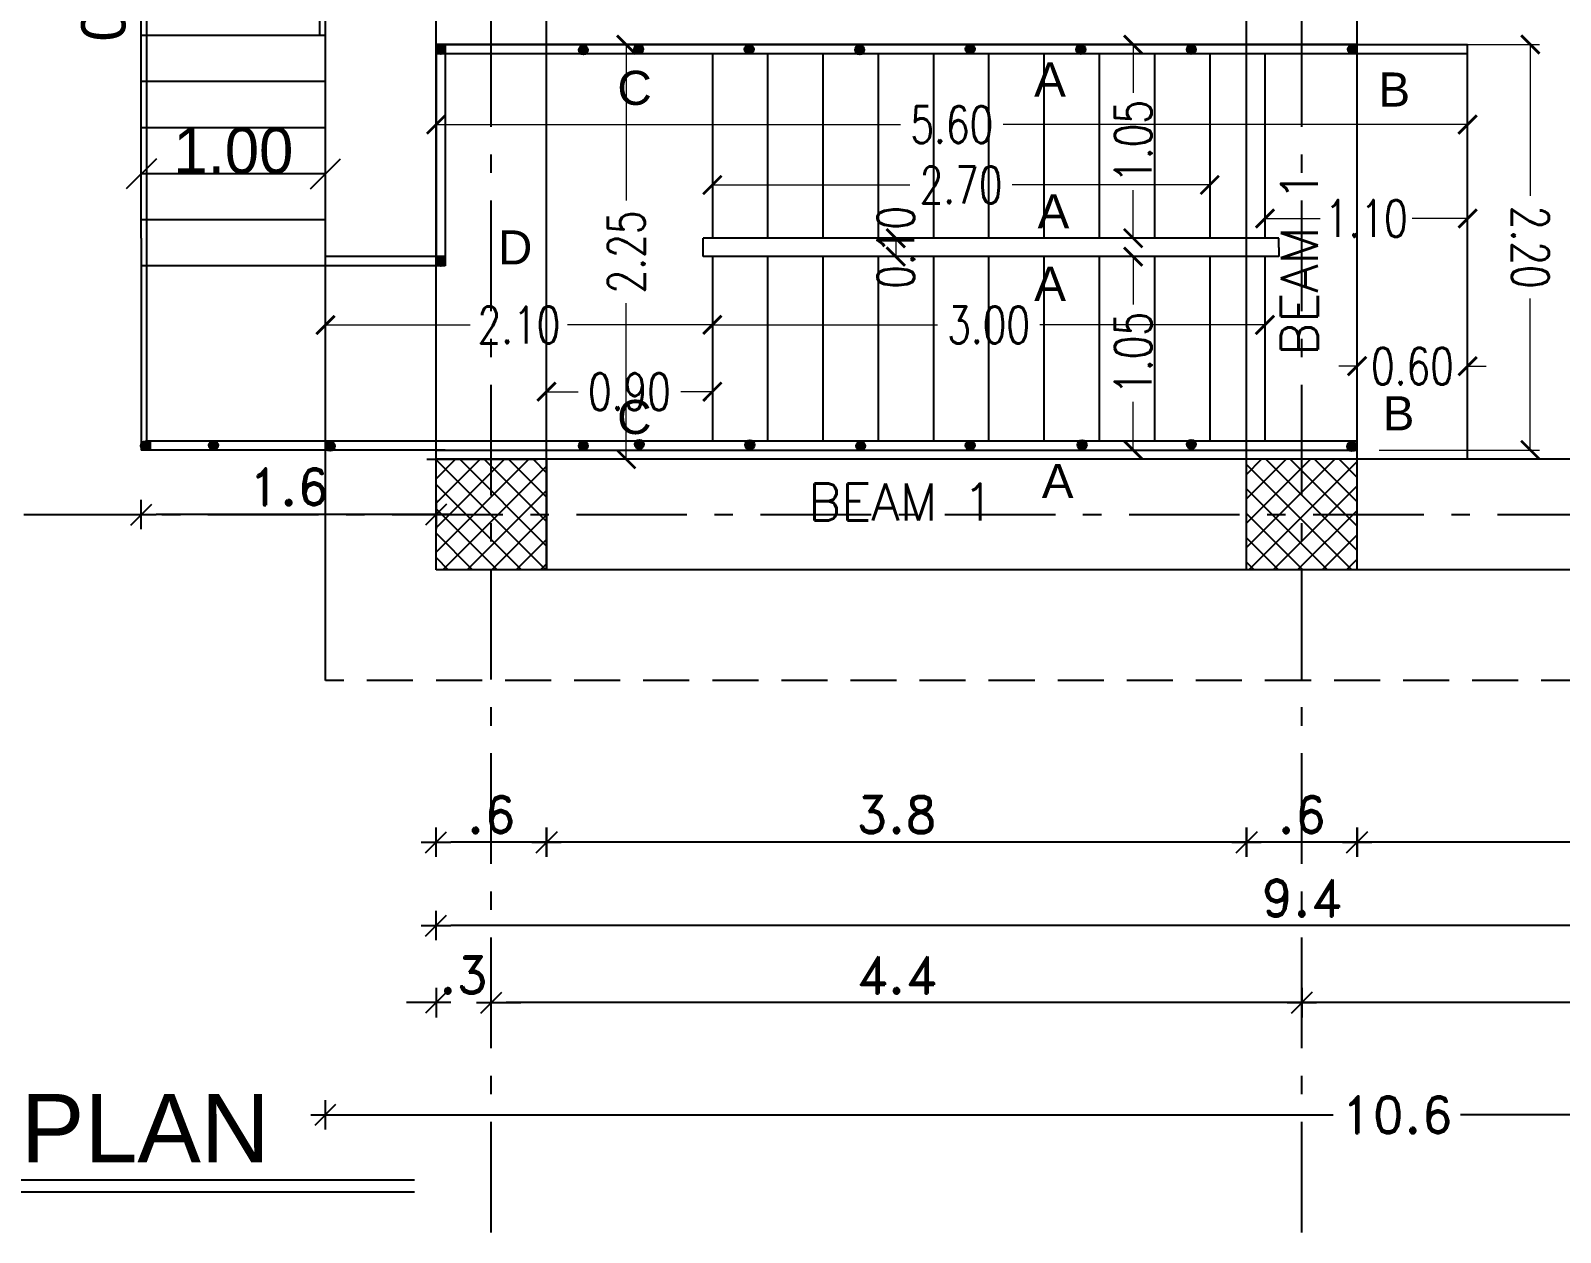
# Model space of a CAD drawing. Extents: x 166525 to 167198, y 178739 to 179747.
# Drawn here: x 166620.85 to 166629.16, y 179362.54 to 179369.06 of the extents above; entities that cross this region are included whole.
import ezdxf
from ezdxf.enums import TextEntityAlignment as Align

# ---------------------------------------------------------------- set-up
doc = ezdxf.new("R2010")
doc.units = 0
doc.header["$MEASUREMENT"] = 0
for name, pattern in [('ACAD_ISO10W100', [18, 12, -3, 0, -3]), ('AUSGEZOGEN', [0]), ('DASHED', [0.75, 0.5, -0.25]), ('VONLAYER', [0])]:
    doc.linetypes.add(name, pattern=pattern)
doc.layers.get('0').update_dxf_attribs({"linetype": 'CONTINUOUS'})
doc.layers.get('DEFPOINTS').update_dxf_attribs({"linetype": 'CONTINUOUS'})
for name, color, linetype in [('05', 1, 'CONTINUOUS'), ('6', 2, 'CONTINUOUS'), ('axis', 8, 'ACAD_ISO10W100'), ('BEAM-DIM', 4, 'CONTINUOUS'), ('EBENE0', 7, 'AUSGEZOGEN'), ('hide', 4, 'DASHED'), ('outdim', 42, 'CONTINUOUS'), ('Stairs', 231, 'CONTINUOUS'), ('TEXTM', 2, 'CONTINUOUS')]:
    doc.layers.add(name, color=color, linetype=linetype)
doc.layers.add('BEAM', color=6, linetype='CONTINUOUS', lineweight=13)
doc.styles.add('DIM', font='simplex.shx', dxfattribs={"width": 0.75})
doc.styles.add('FUTURA', font='SAS_____.PFB')
doc.styles.add('ROMAND10', font='ROMAND.shx', dxfattribs={"height": 0.2})
doc.styles.add('ROMANS', font='romans.shx')
doc.dimstyles.new('1-100-layout', dxfattribs={"dimtxt": 0.2, "dimasz": 0.08, "dimexe": 0.18, "dimexo": 0.0625, "dimgap": 0.05, "dimtad": 1, "dimzin": 12, "dimdsep": 46, "dimtxsty": 'ROMAND10', "dimblk": '2', "dimcen": 0, "dimdle": 0.15, "dimse1": 1, "dimse2": 1, "dimclrd": 256, "dimclre": 9, "dimclrt": 1, "dimazin": 0, "dimtfac": 1, "dimtix": 1, "dimtofl": 0, "dimtmove": 2, "dimatfit": 0, "dimldrblk": '2', "dimfxl": 1, "dimtolj": 1, "dimtzin": 0, "dimlwd": -1, "dimlwe": -1, "dimarcsym": 0})
doc.dimstyles.new('mais 1-100 plan', dxfattribs={"dimtxt": 0.25, "dimasz": 0.1635, "dimexe": 0.18, "dimexo": 0.0625, "dimgap": 0, "dimtad": 1, "dimzin": 0, "dimdsep": 46, "dimtxsty": 'Standard', "dimblk": 'OBLIQUE', "dimcen": 0, "dimse1": 1, "dimse2": 1, "dimclrd": 8, "dimclrt": 4, "dimadec": 0, "dimazin": 0, "dimtfac": 1, "dimtix": 1, "dimtofl": 0, "dimtmove": 0, "dimatfit": 3, "dimldrblk": 'OBLIQUE', "dimfxl": 0.18, "dimtolj": 1, "dimtzin": 0, "dimarcsym": 0})
doc.dimstyles.new('MUTASIM', dxfattribs={"dimscale": 0.9995, "dimtxt": 0.2, "dimasz": 0.1, "dimexe": 0.05, "dimexo": 0.12, "dimgap": 0.05, "dimtad": 0, "dimzin": 0, "dimdsep": 46, "dimtxsty": 'DIM', "dimblk": 'ARCHTICK', "dimcen": 0.09, "dimclrd": 35, "dimclre": 33, "dimclrt": 256, "dimazin": 0, "dimtfac": 1, "dimtofl": 0, "dimtmove": 1, "dimatfit": 3, "dimfxl": 0.18, "dimtolj": 1, "dimtzin": 0, "dimlwd": 13, "dimlwe": 9, "dimarcsym": 0})

# ---------------------------------------------------------------- blocks, each defined once
blk = doc.blocks.new('2')
for p, q in [((1, 0), (-1, 0)), ((0.71, 0.71), (-0.71, -0.71)), ((0, 1), (0, -1))]:
    blk.add_line(p, q)
blk = doc.blocks.new('*D315')
at = {"layer": 'DEFPOINTS', "color": 0, "transparency": 16777216}
for p in [(166628.0524, 179366.9055), (166631.8524, 179366.9055), (166628.0524, 179364.6579)]:
    blk.add_point(p, dxfattribs=at)
at = {"layer": 'outdim', "transparency": 16777216}
blk.add_line((166631.7724, 179364.6579), (166628.1324, 179364.6579), dxfattribs=at)
at = {"layer": 'outdim', "transparency": 16777216, "xscale": 0.08, "yscale": 0.08, "zscale": 0.08, "rotation": 180}
blk.add_blockref('2', (166628.0524, 179364.6579), dxfattribs=at)
at = {"layer": 'outdim', "transparency": 16777216, "xscale": 0.08, "yscale": 0.08, "zscale": 0.08}
blk.add_blockref('2', (166631.8524, 179364.6579), dxfattribs=at)
at = {"layer": 'outdim', "color": 1, "transparency": 16777216, "insert": (166629.9524, 179364.8079), "char_height": 0.2, "attachment_point": 5, "style": 'ROMAND10'}
blk.add_mtext('\\A1;3.8', dxfattribs=at)
blk = doc.blocks.new('*D316')
at = {"layer": 'DEFPOINTS', "color": 0, "transparency": 16777216}
for p in [(166627.4524, 179366.9055), (166628.0524, 179366.9055), (166627.4524, 179364.6579)]:
    blk.add_point(p, dxfattribs=at)
at = {"layer": 'outdim', "transparency": 16777216}
blk.add_line((166627.9724, 179364.6579), (166627.5324, 179364.6579), dxfattribs=at)
at = {"layer": 'outdim', "transparency": 16777216, "xscale": 0.08, "yscale": 0.08, "zscale": 0.08, "rotation": 180}
blk.add_blockref('2', (166627.4524, 179364.6579), dxfattribs=at)
at = {"layer": 'outdim', "transparency": 16777216, "xscale": 0.08, "yscale": 0.08, "zscale": 0.08}
blk.add_blockref('2', (166628.0524, 179364.6579), dxfattribs=at)
at = {"layer": 'outdim', "color": 1, "transparency": 16777216, "insert": (166627.7524, 179364.8079), "char_height": 0.2, "attachment_point": 5, "style": 'ROMAND10'}
blk.add_mtext('\\A1;.6', dxfattribs=at)
blk = doc.blocks.new('*D317')
at = {"layer": 'DEFPOINTS', "color": 0, "transparency": 16777216}
for p in [(166623.6524, 179366.9055), (166627.4524, 179366.9055), (166623.6524, 179364.6579)]:
    blk.add_point(p, dxfattribs=at)
at = {"layer": 'outdim', "transparency": 16777216}
blk.add_line((166627.3724, 179364.6579), (166623.7324, 179364.6579), dxfattribs=at)
at = {"layer": 'outdim', "transparency": 16777216, "xscale": 0.08, "yscale": 0.08, "zscale": 0.08, "rotation": 180}
blk.add_blockref('2', (166623.6524, 179364.6579), dxfattribs=at)
at = {"layer": 'outdim', "transparency": 16777216, "xscale": 0.08, "yscale": 0.08, "zscale": 0.08}
blk.add_blockref('2', (166627.4524, 179364.6579), dxfattribs=at)
at = {"layer": 'outdim', "color": 1, "transparency": 16777216, "insert": (166625.5524, 179364.8079), "char_height": 0.2, "attachment_point": 5, "style": 'ROMAND10'}
blk.add_mtext('\\A1;3.8', dxfattribs=at)
blk = doc.blocks.new('*D318')
at = {"layer": 'DEFPOINTS', "color": 0, "transparency": 16777216}
for p in [(166623.0524, 179366.9055), (166623.6524, 179366.9055), (166623.0524, 179364.6579)]:
    blk.add_point(p, dxfattribs=at)
at = {"layer": 'outdim', "transparency": 16777216}
blk.add_line((166623.5724, 179364.6579), (166623.1324, 179364.6579), dxfattribs=at)
at = {"layer": 'outdim', "transparency": 16777216, "xscale": 0.08, "yscale": 0.08, "zscale": 0.08, "rotation": 180}
blk.add_blockref('2', (166623.0524, 179364.6579), dxfattribs=at)
at = {"layer": 'outdim', "transparency": 16777216, "xscale": 0.08, "yscale": 0.08, "zscale": 0.08}
blk.add_blockref('2', (166623.6524, 179364.6579), dxfattribs=at)
at = {"layer": 'outdim', "color": 1, "transparency": 16777216, "insert": (166623.3524, 179364.8079), "char_height": 0.2, "attachment_point": 5, "style": 'ROMAND10'}
blk.add_mtext('\\A1;.6', dxfattribs=at)
blk = doc.blocks.new('*D319')
at = {"layer": 'DEFPOINTS', "color": 0, "transparency": 16777216}
for p in [(166623.0524, 179364.7379), (166632.4524, 179364.7379), (166623.0524, 179364.2055)]:
    blk.add_point(p, dxfattribs=at)
at = {"layer": 'outdim', "transparency": 16777216}
blk.add_line((166632.3724, 179364.2055), (166623.1324, 179364.2055), dxfattribs=at)
at = {"layer": 'outdim', "transparency": 16777216, "xscale": 0.08, "yscale": 0.08, "zscale": 0.08, "rotation": 180}
blk.add_blockref('2', (166623.0524, 179364.2055), dxfattribs=at)
at = {"layer": 'outdim', "transparency": 16777216, "xscale": 0.08, "yscale": 0.08, "zscale": 0.08}
blk.add_blockref('2', (166632.4524, 179364.2055), dxfattribs=at)
at = {"layer": 'outdim', "color": 1, "transparency": 16777216, "insert": (166627.7524, 179364.3555), "char_height": 0.2, "attachment_point": 5, "style": 'ROMAND10'}
blk.add_mtext('\\A1;9.4', dxfattribs=at)
blk = doc.blocks.new('*D321')
at = {"layer": 'DEFPOINTS', "color": 0, "transparency": 16777216}
for p in [(166627.7524, 179363.7872), (166627.7524, 179363.7872), (166632.1524, 179363.4489)]:
    blk.add_point(p, dxfattribs=at)
at = {"layer": 'outdim', "transparency": 16777216}
blk.add_line((166632.0724, 179363.7872), (166627.8324, 179363.7872), dxfattribs=at)
at = {"layer": 'outdim', "transparency": 16777216, "xscale": 0.08, "yscale": 0.08, "zscale": 0.08, "rotation": 180}
blk.add_blockref('2', (166627.7524, 179363.7872), dxfattribs=at)
at = {"layer": 'outdim', "transparency": 16777216, "xscale": 0.08, "yscale": 0.08, "zscale": 0.08}
blk.add_blockref('2', (166632.1524, 179363.7872), dxfattribs=at)
at = {"layer": 'outdim', "color": 1, "transparency": 16777216, "insert": (166629.9524, 179363.9372), "char_height": 0.2, "attachment_point": 5, "style": 'ROMAND10'}
blk.add_mtext('\\A1;4.4', dxfattribs=at)
blk = doc.blocks.new('*D322')
at = {"layer": 'DEFPOINTS', "color": 0, "transparency": 16777216}
for p in [(166623.3524, 179363.7872), (166623.3524, 179363.7872), (166627.7524, 179363.7872)]:
    blk.add_point(p, dxfattribs=at)
at = {"layer": 'outdim', "transparency": 16777216}
blk.add_line((166627.6724, 179363.7872), (166623.4324, 179363.7872), dxfattribs=at)
at = {"layer": 'outdim', "transparency": 16777216, "xscale": 0.08, "yscale": 0.08, "zscale": 0.08, "rotation": 180}
blk.add_blockref('2', (166623.3524, 179363.7872), dxfattribs=at)
at = {"layer": 'outdim', "transparency": 16777216, "xscale": 0.08, "yscale": 0.08, "zscale": 0.08}
blk.add_blockref('2', (166627.7524, 179363.7872), dxfattribs=at)
at = {"layer": 'outdim', "color": 1, "transparency": 16777216, "insert": (166625.5524, 179363.9372), "char_height": 0.2, "attachment_point": 5, "style": 'ROMAND10'}
blk.add_mtext('\\A1;4.4', dxfattribs=at)
blk = doc.blocks.new('*D323')
at = {"layer": 'DEFPOINTS', "color": 0, "transparency": 16777216}
for p in [(166623.0524, 179364.1307), (166623.0524, 179363.7872), (166623.3524, 179363.7872)]:
    blk.add_point(p, dxfattribs=at)
at = {"layer": 'outdim', "transparency": 16777216}
for p, q in [((166622.9724, 179363.7872), (166622.8924, 179363.7872)), ((166623.4324, 179363.7872), (166623.5124, 179363.7872))]:
    blk.add_line(p, q, dxfattribs=at)
at = {"layer": 'outdim', "transparency": 16777216, "xscale": 0.08, "yscale": 0.08, "zscale": 0.08}
blk.add_blockref('2', (166623.0524, 179363.7872), dxfattribs=at)
at = {"layer": 'outdim', "transparency": 16777216, "xscale": 0.08, "yscale": 0.08, "zscale": 0.08, "rotation": 180}
blk.add_blockref('2', (166623.3524, 179363.7872), dxfattribs=at)
at = {"layer": 'outdim', "color": 1, "transparency": 16777216, "insert": (166623.2024, 179363.9372), "char_height": 0.2, "attachment_point": 5, "style": 'ROMAND10'}
blk.add_mtext('\\A1;.3', dxfattribs=at)
blk = doc.blocks.new('*D324')
at = {"layer": 'DEFPOINTS', "color": 0, "transparency": 16777216}
for p in [(166622.4524, 179363.8329), (166633.0524, 179363.8329), (166622.4524, 179363.1786)]:
    blk.add_point(p, dxfattribs=at)
at = {"layer": 'outdim', "transparency": 16777216}
for p, q in [((166622.5324, 179363.1786), (166627.9233, 179363.1786)), ((166632.9724, 179363.1786), (166628.6138, 179363.1786))]:
    blk.add_line(p, q, dxfattribs=at)
at = {"layer": 'outdim', "transparency": 16777216, "xscale": 0.08, "yscale": 0.08, "zscale": 0.08, "rotation": 180}
blk.add_blockref('2', (166622.4524, 179363.1786), dxfattribs=at)
at = {"layer": 'outdim', "transparency": 16777216, "xscale": 0.08, "yscale": 0.08, "zscale": 0.08}
blk.add_blockref('2', (166633.0524, 179363.1786), dxfattribs=at)
at = {"layer": 'outdim', "color": 1, "transparency": 16777216, "insert": (166628.2686, 179363.1786), "char_height": 0.2, "attachment_point": 5, "style": 'ROMAND10'}
blk.add_mtext('\\A1;10.6', dxfattribs=at)
blk = doc.blocks.new('*D328')
at = {"layer": 'DEFPOINTS', "color": 0, "transparency": 16777216}
for p in [(166623.6179, 179370.5363), (166619.7343, 179366.7363), (166623.6179, 179366.7363)]:
    blk.add_point(p, dxfattribs=at)
at = {"layer": 'outdim', "transparency": 16777216}
blk.add_line((166619.7343, 179370.4563), (166619.7343, 179366.8163), dxfattribs=at)
at = {"layer": 'outdim', "transparency": 16777216, "xscale": 0.08, "yscale": 0.08, "zscale": 0.08}
for p, rotation in [((166619.7343, 179370.5363), 90), ((166619.7343, 179366.7363), 270)]:
    blk.add_blockref('2', p, dxfattribs=dict(at, rotation=rotation))
at = {"layer": 'outdim', "color": 1, "transparency": 16777216, "insert": (166619.5843, 179368.6363), "char_height": 0.2, "attachment_point": 5, "rotation": 90, "style": 'ROMAND10'}
blk.add_mtext('\\A1;3.8', dxfattribs=at)
blk = doc.blocks.new('*D329')
at = {"layer": 'DEFPOINTS', "color": 0, "transparency": 16777216}
for p in [(166623.6179, 179366.7363), (166619.7343, 179366.1363), (166623.6179, 179366.1363)]:
    blk.add_point(p, dxfattribs=at)
at = {"layer": 'outdim', "transparency": 16777216}
blk.add_line((166619.7343, 179366.6563), (166619.7343, 179366.2163), dxfattribs=at)
at = {"layer": 'outdim', "transparency": 16777216, "xscale": 0.08, "yscale": 0.08, "zscale": 0.08}
for p, rotation in [((166619.7343, 179366.7363), 90), ((166619.7343, 179366.1363), 270)]:
    blk.add_blockref('2', p, dxfattribs=dict(at, rotation=rotation))
at = {"layer": 'outdim', "color": 1, "transparency": 16777216, "insert": (166619.5843, 179366.4363), "char_height": 0.2, "attachment_point": 5, "rotation": 90, "style": 'ROMAND10'}
blk.add_mtext('\\A1;.6', dxfattribs=at)
blk = doc.blocks.new('*D336')
at = {"layer": 'DEFPOINTS', "color": 0, "transparency": 16777216}
for p in [(166621.4524, 179366.7863), (166623.0524, 179366.7863), (166621.4524, 179366.4363)]:
    blk.add_point(p, dxfattribs=at)
at = {"layer": 'outdim', "transparency": 16777216}
blk.add_line((166622.9724, 179366.4363), (166621.5324, 179366.4363), dxfattribs=at)
at = {"layer": 'outdim', "transparency": 16777216, "xscale": 0.08, "yscale": 0.08, "zscale": 0.08, "rotation": 180}
blk.add_blockref('2', (166621.4524, 179366.4363), dxfattribs=at)
at = {"layer": 'outdim', "transparency": 16777216, "xscale": 0.08, "yscale": 0.08, "zscale": 0.08}
blk.add_blockref('2', (166623.0524, 179366.4363), dxfattribs=at)
at = {"layer": 'outdim', "color": 1, "transparency": 16777216, "insert": (166622.2524, 179366.5863), "char_height": 0.2, "attachment_point": 5, "style": 'ROMAND10'}
blk.add_mtext('\\A1;1.6', dxfattribs=at)
blk = doc.blocks.new('_OBLIQUE')
at = {"color": 0, "linetype": 'ByBlock'}
blk.add_line((-0.5, -0.5), (0.5, 0.5), dxfattribs=at)
blk = doc.blocks.new('*D337')
at = {"layer": 'DEFPOINTS', "color": 0, "linetype": 'VONLAYER', "transparency": 16777216}
for p in [(166621.4524, 179368.2859), (166621.4524, 179367.6307), (166622.4524, 179367.6307)]:
    blk.add_point(p, dxfattribs=at)
at = {"layer": 'Stairs', "color": 8, "linetype": 'VONLAYER', "lineweight": -2, "transparency": 16777216}
blk.add_line((166622.4524, 179368.2859), (166621.4524, 179368.2859), dxfattribs=at)
at = {"layer": 'Stairs', "color": 8, "linetype": 'VONLAYER', "lineweight": -2, "transparency": 16777216, "xscale": 0.1635000000000001, "yscale": 0.1635000000000001, "zscale": 0.1635000000000001, "rotation": 180}
blk.add_blockref('_OBLIQUE', (166621.4524, 179368.2859), dxfattribs=at)
at = {"layer": 'Stairs', "color": 8, "linetype": 'VONLAYER', "lineweight": -2, "transparency": 16777216, "xscale": 0.1635000000000001, "yscale": 0.1635000000000001, "zscale": 0.1635000000000001}
blk.add_blockref('_OBLIQUE', (166622.4524, 179368.2859), dxfattribs=at)
at = {"layer": 'Stairs', "color": 4, "linetype": 'VONLAYER', "transparency": 16777216, "insert": (166621.9524, 179368.4109), "char_height": 0.25, "attachment_point": 5}
blk.add_mtext('\\A1;1.00', dxfattribs=at)
blk = doc.blocks.new('_ARCHTICK')
at = {"color": 0, "linetype": 'ByBlock', "const_width": 0.15}
blk.add_lwpolyline([(-0.5, -0.5), (0.5, 0.5)], dxfattribs=at)
blk = doc.blocks.new('*D375')
at = {"layer": 'BEAM', "color": 33, "linetype": 'Continuous', "lineweight": 9, "transparency": 16777216}
for p, q in [((166623.0524, 179368.9889), (166623.0524, 179368.5027)), ((166628.6524, 179368.9889), (166628.6524, 179368.5027))]:
    blk.add_line(p, q, dxfattribs=at)
at = {"layer": 'BEAM', "color": 35, "linetype": 'Continuous', "lineweight": 13, "transparency": 16777216}
for p, q in [((166623.0524, 179368.5526), (166625.5739, 179368.5526)), ((166628.6524, 179368.5526), (166626.1308, 179368.5526))]:
    blk.add_line(p, q, dxfattribs=at)
at = {"layer": 'DEFPOINTS', "color": 0, "linetype": 'Continuous', "transparency": 16777216}
for p in [(166623.0524, 179369.1089), (166628.6524, 179369.1089), (166623.0524, 179368.5526)]:
    blk.add_point(p, dxfattribs=at)
at = {"layer": 'BEAM', "color": 35, "linetype": 'Continuous', "lineweight": 13, "transparency": 16777216, "xscale": 0.09995000000000001, "yscale": 0.09995000000000001, "zscale": 0.09995000000000001, "rotation": 180}
blk.add_blockref('_ARCHTICK', (166623.0524, 179368.5526), dxfattribs=at)
at = {"layer": 'BEAM', "color": 35, "linetype": 'Continuous', "lineweight": 13, "transparency": 16777216, "xscale": 0.09995000000000001, "yscale": 0.09995000000000001, "zscale": 0.09995000000000001}
blk.add_blockref('_ARCHTICK', (166628.6524, 179368.5526), dxfattribs=at)
at = {"layer": 'BEAM', "linetype": 'Continuous', "transparency": 16777216, "insert": (166625.8524, 179368.5526), "char_height": 0.1999, "attachment_point": 5, "style": 'DIM'}
blk.add_mtext('\\A1;5.60', dxfattribs=at)
blk = doc.blocks.new('*D376')
at = {"layer": 'BEAM', "color": 33, "linetype": 'Continuous', "lineweight": 9, "transparency": 16777216}
for p, q in [((166627.5524, 179367.5853), (166627.5524, 179367.5154)), ((166624.5524, 179367.4306), (166624.5524, 179367.4154))]:
    blk.add_line(p, q, dxfattribs=at)
at = {"layer": 'BEAM', "color": 35, "linetype": 'Continuous', "lineweight": 13, "transparency": 16777216}
for p, q in [((166624.5524, 179367.4654), (166625.7739, 179367.4654)), ((166627.5524, 179367.4654), (166626.3308, 179367.4654))]:
    blk.add_line(p, q, dxfattribs=at)
at = {"layer": 'DEFPOINTS', "color": 0, "linetype": 'Continuous', "transparency": 16777216}
for p in [(166624.5524, 179367.5505), (166627.5524, 179367.4654), (166627.5524, 179367.4654)]:
    blk.add_point(p, dxfattribs=at)
at = {"layer": 'BEAM', "color": 35, "linetype": 'Continuous', "lineweight": 13, "transparency": 16777216, "xscale": 0.09995000000000001, "yscale": 0.09995000000000001, "zscale": 0.09995000000000001, "rotation": 180}
blk.add_blockref('_ARCHTICK', (166624.5524, 179367.4654), dxfattribs=at)
at = {"layer": 'BEAM', "color": 35, "linetype": 'Continuous', "lineweight": 13, "transparency": 16777216, "xscale": 0.09995000000000001, "yscale": 0.09995000000000001, "zscale": 0.09995000000000001}
blk.add_blockref('_ARCHTICK', (166627.5524, 179367.4654), dxfattribs=at)
at = {"layer": 'BEAM', "linetype": 'Continuous', "transparency": 16777216, "insert": (166626.0524, 179367.4654), "char_height": 0.1999, "attachment_point": 5, "style": 'DIM'}
blk.add_mtext('\\A1;3.00', dxfattribs=at)
blk = doc.blocks.new('*D377')
at = {"layer": 'BEAM', "color": 33, "linetype": 'Continuous', "lineweight": 9, "transparency": 16777216}
for p, q in [((166626.8324, 179368.9863), (166626.7869, 179368.9863)), ((166626.8324, 179367.9363), (166626.7869, 179367.9363))]:
    blk.add_line(p, q, dxfattribs=at)
at = {"layer": 'BEAM', "color": 35, "linetype": 'Continuous', "lineweight": 13, "transparency": 16777216}
for p, q in [((166626.8369, 179368.9863), (166626.8369, 179368.7255)), ((166626.8369, 179367.9363), (166626.8369, 179368.1972))]:
    blk.add_line(p, q, dxfattribs=at)
at = {"layer": 'DEFPOINTS', "color": 0, "linetype": 'Continuous', "transparency": 16777216}
for p in [(166626.9524, 179368.9863), (166626.8369, 179367.9363), (166626.9524, 179367.9363)]:
    blk.add_point(p, dxfattribs=at)
at = {"layer": 'BEAM', "color": 35, "linetype": 'Continuous', "lineweight": 13, "transparency": 16777216, "xscale": 0.09995000000000001, "yscale": 0.09995000000000001, "zscale": 0.09995000000000001}
for p, rotation in [((166626.8369, 179368.9863), 90), ((166626.8369, 179367.9363), 270)]:
    blk.add_blockref('_ARCHTICK', p, dxfattribs=dict(at, rotation=rotation))
at = {"layer": 'BEAM', "linetype": 'Continuous', "transparency": 16777216, "insert": (166626.8369, 179368.4613), "char_height": 0.1999, "attachment_point": 5, "rotation": 90, "style": 'DIM'}
blk.add_mtext('\\A1;1.05', dxfattribs=at)
blk = doc.blocks.new('*D378')
at = {"layer": 'BEAM', "color": 33, "linetype": 'Continuous', "lineweight": 9, "transparency": 16777216}
for p, q in [((166626.1555, 179367.9363), (166625.4981, 179367.9363)), ((166625.8555, 179367.8363), (166625.4981, 179367.8363))]:
    blk.add_line(p, q, dxfattribs=at)
at = {"layer": 'BEAM', "color": 35, "linetype": 'Continuous', "lineweight": 13, "transparency": 16777216}
blk.add_line((166625.5481, 179367.9363), (166625.5481, 179367.8363), dxfattribs=at)
at = {"layer": 'DEFPOINTS', "color": 0, "linetype": 'Continuous', "transparency": 16777216}
for p in [(166626.2754, 179367.9363), (166625.5481, 179367.8363), (166625.9754, 179367.8363)]:
    blk.add_point(p, dxfattribs=at)
at = {"layer": 'BEAM', "color": 35, "linetype": 'Continuous', "lineweight": 13, "transparency": 16777216, "xscale": 0.09995000000000001, "yscale": 0.09995000000000001, "zscale": 0.09995000000000001}
for p, rotation in [((166625.5481, 179367.9363), 90), ((166625.5481, 179367.8363), 270)]:
    blk.add_blockref('_ARCHTICK', p, dxfattribs=dict(at, rotation=rotation))
at = {"layer": 'BEAM', "linetype": 'Continuous', "transparency": 16777216, "insert": (166625.5481, 179367.8863), "char_height": 0.1999, "attachment_point": 5, "rotation": 90, "style": 'DIM'}
blk.add_mtext('\\A1;0.10', dxfattribs=at)
blk = doc.blocks.new('*D379')
at = {"layer": 'BEAM', "color": 33, "linetype": 'Continuous', "lineweight": 9, "transparency": 16777216}
for p, q in [((166626.7723, 179367.8363), (166626.8868, 179367.8363)), ((166626.8324, 179366.7863), (166626.7869, 179366.7863))]:
    blk.add_line(p, q, dxfattribs=at)
at = {"layer": 'BEAM', "color": 35, "linetype": 'Continuous', "lineweight": 13, "transparency": 16777216}
for p, q in [((166626.8369, 179367.8363), (166626.8369, 179367.5755)), ((166626.8369, 179366.7863), (166626.8369, 179367.0472))]:
    blk.add_line(p, q, dxfattribs=at)
at = {"layer": 'DEFPOINTS', "color": 0, "linetype": 'Continuous', "transparency": 16777216}
for p in [(166626.6524, 179367.8363), (166626.8369, 179366.7863), (166626.9524, 179366.7863)]:
    blk.add_point(p, dxfattribs=at)
at = {"layer": 'BEAM', "color": 35, "linetype": 'Continuous', "lineweight": 13, "transparency": 16777216, "xscale": 0.09995000000000001, "yscale": 0.09995000000000001, "zscale": 0.09995000000000001}
for p, rotation in [((166626.8369, 179367.8363), 90), ((166626.8369, 179366.7863), 270)]:
    blk.add_blockref('_ARCHTICK', p, dxfattribs=dict(at, rotation=rotation))
at = {"layer": 'BEAM', "linetype": 'Continuous', "transparency": 16777216, "insert": (166626.8369, 179367.3113), "char_height": 0.1999, "attachment_point": 5, "rotation": 90, "style": 'DIM'}
blk.add_mtext('\\A1;1.05', dxfattribs=at)
blk = doc.blocks.new('*D380')
at = {"layer": 'BEAM', "color": 33, "linetype": 'Continuous', "lineweight": 9, "transparency": 16777216}
for p, q in [((166622.4524, 179367.5853), (166622.4524, 179367.5154)), ((166624.5524, 179366.9563), (166624.5524, 179367.5154))]:
    blk.add_line(p, q, dxfattribs=at)
at = {"layer": 'BEAM', "color": 35, "linetype": 'Continuous', "lineweight": 13, "transparency": 16777216}
for p, q in [((166622.4524, 179367.4654), (166623.2382, 179367.4654)), ((166624.5524, 179367.4654), (166623.7665, 179367.4654))]:
    blk.add_line(p, q, dxfattribs=at)
at = {"layer": 'DEFPOINTS', "color": 0, "linetype": 'Continuous', "transparency": 16777216}
for p in [(166622.4524, 179367.4654), (166622.4524, 179367.4654), (166624.5524, 179366.8363)]:
    blk.add_point(p, dxfattribs=at)
at = {"layer": 'BEAM', "color": 35, "linetype": 'Continuous', "lineweight": 13, "transparency": 16777216, "xscale": 0.09995000000000001, "yscale": 0.09995000000000001, "zscale": 0.09995000000000001, "rotation": 180}
blk.add_blockref('_ARCHTICK', (166622.4524, 179367.4654), dxfattribs=at)
at = {"layer": 'BEAM', "color": 35, "linetype": 'Continuous', "lineweight": 13, "transparency": 16777216, "xscale": 0.09995000000000001, "yscale": 0.09995000000000001, "zscale": 0.09995000000000001}
blk.add_blockref('_ARCHTICK', (166624.5524, 179367.4654), dxfattribs=at)
at = {"layer": 'BEAM', "linetype": 'Continuous', "transparency": 16777216, "insert": (166623.5024, 179367.4654), "char_height": 0.1999, "attachment_point": 5, "style": 'DIM'}
blk.add_mtext('\\A1;2.10', dxfattribs=at)
blk = doc.blocks.new('*D381')
at = {"layer": 'BEAM', "color": 35, "linetype": 'Continuous', "lineweight": 13, "transparency": 16777216}
for p, q in [((166627.5524, 179368.0429), (166627.8525, 179368.0429)), ((166628.6524, 179368.0429), (166628.3522, 179368.0429))]:
    blk.add_line(p, q, dxfattribs=at)
at = {"layer": 'BEAM', "color": 33, "linetype": 'Continuous', "lineweight": 9, "transparency": 16777216}
for p, q in [((166627.5524, 179367.9943), (166627.5524, 179367.993)), ((166628.6524, 179367.9943), (166628.6524, 179367.993))]:
    blk.add_line(p, q, dxfattribs=at)
at = {"layer": 'DEFPOINTS', "color": 0, "linetype": 'Continuous', "transparency": 16777216}
for p in [(166627.5524, 179368.1143), (166628.6524, 179368.1143), (166628.6524, 179368.0429)]:
    blk.add_point(p, dxfattribs=at)
at = {"layer": 'BEAM', "color": 35, "linetype": 'Continuous', "lineweight": 13, "transparency": 16777216, "xscale": 0.09995000000000001, "yscale": 0.09995000000000001, "zscale": 0.09995000000000001, "rotation": 180}
blk.add_blockref('_ARCHTICK', (166627.5524, 179368.0429), dxfattribs=at)
at = {"layer": 'BEAM', "color": 35, "linetype": 'Continuous', "lineweight": 13, "transparency": 16777216, "xscale": 0.09995000000000001, "yscale": 0.09995000000000001, "zscale": 0.09995000000000001}
blk.add_blockref('_ARCHTICK', (166628.6524, 179368.0429), dxfattribs=at)
at = {"layer": 'BEAM', "linetype": 'Continuous', "transparency": 16777216, "insert": (166628.1024, 179368.0429), "char_height": 0.1999, "attachment_point": 5, "style": 'DIM'}
blk.add_mtext('\\A1;1.10', dxfattribs=at)
blk = doc.blocks.new('*D382')
at = {"layer": 'BEAM', "color": 33, "linetype": 'Continuous', "lineweight": 9, "transparency": 16777216}
for p, q in [((166628.1722, 179368.9874), (166629.0426, 179368.9875)), ((166628.1723, 179366.7863), (166629.0427, 179366.7864))]:
    blk.add_line(p, q, dxfattribs=at)
at = {"layer": 'BEAM', "color": 35, "linetype": 'Continuous', "lineweight": 13, "transparency": 16777216}
for p, q in [((166628.9926, 179368.9875), (166628.9927, 179368.1654)), ((166628.9928, 179366.7864), (166628.9927, 179367.6085))]:
    blk.add_line(p, q, dxfattribs=at)
at = {"layer": 'DEFPOINTS', "color": 0, "linetype": 'Continuous', "transparency": 16777216}
for p in [(166628.0522, 179368.9874), (166628.0524, 179366.7863), (166628.9928, 179366.7864)]:
    blk.add_point(p, dxfattribs=at)
at = {"layer": 'BEAM', "color": 35, "linetype": 'Continuous', "lineweight": 13, "transparency": 16777216, "xscale": 0.09995000000000001, "yscale": 0.09995000000000001, "zscale": 0.09995000000000001}
for p, rotation in [((166628.9926, 179368.9875), 90.00370134430038), ((166628.9928, 179366.7864), 270.0037013443003)]:
    blk.add_blockref('_ARCHTICK', p, dxfattribs=dict(at, rotation=rotation))
at = {"layer": 'BEAM', "linetype": 'Continuous', "transparency": 16777216, "insert": (166628.9927, 179367.8869), "char_height": 0.1999, "attachment_point": 5, "rotation": 270.0037, "style": 'DIM'}
blk.add_mtext('\\A1;2.20', dxfattribs=at)
blk = doc.blocks.new('*D867')
at = {"layer": 'BEAM', "color": 33, "linetype": 'Continuous', "lineweight": 9, "transparency": 16777216}
for p, q in [((166625.4324, 179368.9863), (166624.0351, 179368.9863)), ((166623.1723, 179366.7363), (166624.135, 179366.7363))]:
    blk.add_line(p, q, dxfattribs=at)
at = {"layer": 'BEAM', "color": 35, "linetype": 'Continuous', "lineweight": 13, "transparency": 16777216}
for p, q in [((166624.0851, 179368.9863), (166624.0851, 179368.1398)), ((166624.0851, 179366.7363), (166624.0851, 179367.5829))]:
    blk.add_line(p, q, dxfattribs=at)
at = {"layer": 'DEFPOINTS', "color": 0, "linetype": 'Continuous', "transparency": 16777216}
for p in [(166625.5524, 179368.9863), (166623.0524, 179366.7363), (166624.0851, 179366.7363)]:
    blk.add_point(p, dxfattribs=at)
at = {"layer": 'BEAM', "color": 35, "linetype": 'Continuous', "lineweight": 13, "transparency": 16777216, "xscale": 0.09995000000000001, "yscale": 0.09995000000000001, "zscale": 0.09995000000000001}
for p, rotation in [((166624.0851, 179368.9863), 90), ((166624.0851, 179366.7363), 270)]:
    blk.add_blockref('_ARCHTICK', p, dxfattribs=dict(at, rotation=rotation))
at = {"layer": 'BEAM', "linetype": 'Continuous', "transparency": 16777216, "insert": (166624.0851, 179367.8613), "char_height": 0.1999, "attachment_point": 5, "rotation": 90, "style": 'DIM'}
blk.add_mtext('\\A1;2.25', dxfattribs=at)
blk = doc.blocks.new('*D872')
at = {"layer": 'BEAM', "color": 33, "linetype": 'Continuous', "lineweight": 9, "transparency": 16777216}
for p, q in [((166628.0524, 179366.9063), (166628.0524, 179367.2917)), ((166628.6524, 179366.9063), (166628.6524, 179367.2917))]:
    blk.add_line(p, q, dxfattribs=at)
at = {"layer": 'BEAM', "color": 35, "linetype": 'Continuous', "lineweight": 13, "transparency": 16777216}
for p, q in [((166628.0524, 179367.2417), (166627.9524, 179367.2417)), ((166628.6524, 179367.2417), (166628.7523, 179367.2417))]:
    blk.add_line(p, q, dxfattribs=at)
at = {"layer": 'DEFPOINTS', "color": 0, "linetype": 'Continuous', "transparency": 16777216}
for p in [(166628.6524, 179367.2417), (166628.0524, 179366.7863), (166628.6524, 179366.7863)]:
    blk.add_point(p, dxfattribs=at)
at = {"layer": 'BEAM', "color": 35, "linetype": 'Continuous', "lineweight": 13, "transparency": 16777216, "xscale": 0.09995000000000001, "yscale": 0.09995000000000001, "zscale": 0.09995000000000001}
blk.add_blockref('_ARCHTICK', (166628.0524, 179367.2417), dxfattribs=at)
at = {"layer": 'BEAM', "color": 35, "linetype": 'Continuous', "lineweight": 13, "transparency": 16777216, "xscale": 0.09995000000000001, "yscale": 0.09995000000000001, "zscale": 0.09995000000000001, "rotation": 180}
blk.add_blockref('_ARCHTICK', (166628.6524, 179367.2417), dxfattribs=at)
at = {"layer": 'BEAM', "linetype": 'Continuous', "transparency": 16777216, "insert": (166628.3524, 179367.2417), "char_height": 0.1999, "attachment_point": 5, "style": 'DIM'}
blk.add_mtext('\\A1;0.60', dxfattribs=at)
blk = doc.blocks.new('*D873')
at = {"layer": 'BEAM', "color": 33, "linetype": 'Continuous', "lineweight": 9, "transparency": 16777216}
for p, q in [((166623.6524, 179367.1218), (166623.6524, 179367.053)), ((166624.5524, 179367.1218), (166624.5524, 179367.053))]:
    blk.add_line(p, q, dxfattribs=at)
at = {"layer": 'BEAM', "color": 35, "linetype": 'Continuous', "lineweight": 13, "transparency": 16777216}
for p, q in [((166623.6524, 179367.103), (166623.8239, 179367.103)), ((166624.5524, 179367.103), (166624.3808, 179367.103))]:
    blk.add_line(p, q, dxfattribs=at)
at = {"layer": 'DEFPOINTS', "color": 0, "linetype": 'Continuous', "transparency": 16777216}
for p in [(166623.6524, 179367.2417), (166624.5524, 179367.2417), (166624.5524, 179367.103)]:
    blk.add_point(p, dxfattribs=at)
at = {"layer": 'BEAM', "color": 35, "linetype": 'Continuous', "lineweight": 13, "transparency": 16777216, "xscale": 0.09995000000000001, "yscale": 0.09995000000000001, "zscale": 0.09995000000000001, "rotation": 180}
blk.add_blockref('_ARCHTICK', (166623.6524, 179367.103), dxfattribs=at)
at = {"layer": 'BEAM', "color": 35, "linetype": 'Continuous', "lineweight": 13, "transparency": 16777216, "xscale": 0.09995000000000001, "yscale": 0.09995000000000001, "zscale": 0.09995000000000001}
blk.add_blockref('_ARCHTICK', (166624.5524, 179367.103), dxfattribs=at)
at = {"layer": 'BEAM', "linetype": 'Continuous', "transparency": 16777216, "insert": (166624.1024, 179367.103), "char_height": 0.1999, "attachment_point": 5, "style": 'DIM'}
blk.add_mtext('\\A1;0.90', dxfattribs=at)
blk = doc.blocks.new('*D874')
at = {"layer": 'BEAM', "color": 33, "linetype": 'Continuous', "lineweight": 9, "transparency": 16777216}
for p, q in [((166624.5524, 179368.3164), (166624.5524, 179368.1751)), ((166627.2524, 179368.3164), (166627.2524, 179368.1751))]:
    blk.add_line(p, q, dxfattribs=at)
at = {"layer": 'BEAM', "color": 35, "linetype": 'Continuous', "lineweight": 13, "transparency": 16777216}
for p, q in [((166624.5524, 179368.2251), (166625.6239, 179368.2251)), ((166627.2524, 179368.2251), (166626.1808, 179368.2251))]:
    blk.add_line(p, q, dxfattribs=at)
at = {"layer": 'DEFPOINTS', "color": 0, "linetype": 'Continuous', "transparency": 16777216}
for p in [(166624.5524, 179368.4363), (166627.2524, 179368.4363), (166627.2524, 179368.2251)]:
    blk.add_point(p, dxfattribs=at)
at = {"layer": 'BEAM', "color": 35, "linetype": 'Continuous', "lineweight": 13, "transparency": 16777216, "xscale": 0.09995000000000001, "yscale": 0.09995000000000001, "zscale": 0.09995000000000001, "rotation": 180}
blk.add_blockref('_ARCHTICK', (166624.5524, 179368.2251), dxfattribs=at)
at = {"layer": 'BEAM', "color": 35, "linetype": 'Continuous', "lineweight": 13, "transparency": 16777216, "xscale": 0.09995000000000001, "yscale": 0.09995000000000001, "zscale": 0.09995000000000001}
blk.add_blockref('_ARCHTICK', (166627.2524, 179368.2251), dxfattribs=at)
at = {"layer": 'BEAM', "linetype": 'Continuous', "transparency": 16777216, "insert": (166625.9024, 179368.2251), "char_height": 0.1999, "attachment_point": 5, "style": 'DIM'}
blk.add_mtext('\\A1;2.70', dxfattribs=at)

msp = doc.modelspace()

# ---------------------------------------------------------------- hatches: boundary and pattern name
at = {"layer": 'axis', "linetype": 'VONLAYER'}
h = msp.add_hatch(color=256, dxfattribs=at)
edge = h.paths.add_edge_path()
edge.add_arc((166623.85237, 179368.95748), 0.025, 0, 360)
h = msp.add_hatch(color=256, dxfattribs=at)
edge = h.paths.add_edge_path()
edge.add_arc((166624.15237, 179368.96203), 0.025, 0, 360)
h = msp.add_hatch(color=256, dxfattribs=at)
edge = h.paths.add_edge_path()
edge.add_arc((166624.75237, 179368.96146), 0.025, 0, 360)
h = msp.add_hatch(color=256, dxfattribs=at)
edge = h.paths.add_edge_path()
edge.add_arc((166625.35237, 179368.9584), 0.025, 0, 360)
h = msp.add_hatch(color=256, dxfattribs=at)
edge = h.paths.add_edge_path()
edge.add_arc((166625.95237, 179368.96305), 0.025, 0, 360)
h = msp.add_hatch(color=256, dxfattribs=at)
edge = h.paths.add_edge_path()
edge.add_arc((166626.55237, 179368.95992), 0.025, 0, 360)
h = msp.add_hatch(color=256, dxfattribs=at)
edge = h.paths.add_edge_path()
edge.add_arc((166627.15237, 179368.95992), 0.025, 0, 360)
h = msp.add_hatch(color=256, dxfattribs=at)
edge = h.paths.add_edge_path()
edge.add_arc((166628.02675, 179368.96137), 0.025, 0, 360)
h = msp.add_hatch(color=256, dxfattribs=at)
edge = h.paths.add_edge_path()
edge.add_arc((166628.02414, 179366.80573), 0.025, 0, 360)
at = {"layer": 'axis'}
h = msp.add_hatch(dxfattribs=at)
h.set_pattern_fill('ANSI37', color=256, scale=0.75, style=0)
h.set_pattern_definition([(45, (160706.0121, 180453.26115), (-0.0662912607, 0.0662912607), []), (135, (160706.0121, 180453.26115), (-0.0662912607, -0.0662912607), [])])
h.paths.add_polyline_path([(166623.05237, 179366.13633), (166623.05237, 179366.73633), (166623.65237, 179366.73633), (166623.65237, 179366.13633)])
h.paths.add_polyline_path([(166627.45237, 179366.13633), (166627.45237, 179366.73633), (166628.05237, 179366.73633), (166628.05237, 179366.13633)])
h.paths.add_polyline_path([(166632.45237, 179366.13633), (166631.85237, 179366.13633), (166631.85237, 179366.73633), (166632.45237, 179366.73633)])
at = {"layer": 'Stairs', "linetype": 'VONLAYER'}
h = msp.add_hatch(color=256, dxfattribs=at)
edge = h.paths.add_edge_path()
edge.add_arc((166623.07784, 179368.96029), 0.025, 0, 360)
h = msp.add_hatch(color=256, dxfattribs=at)
edge = h.paths.add_edge_path()
edge.add_arc((166623.07761, 179367.80981), 0.025, 0, 360)
h = msp.add_hatch(color=256, dxfattribs=at)
edge = h.paths.add_edge_path()
edge.add_arc((166624.15626, 179366.81755), 0.025, 0, 360)
h = msp.add_hatch(color=256, dxfattribs=at)
edge = h.paths.add_edge_path()
edge.add_arc((166627.15242, 179366.81746), 0.025, 0, 360)
h = msp.add_hatch(color=256, dxfattribs=at)
edge = h.paths.add_edge_path()
edge.add_arc((166621.47549, 179366.80991), 0.025, 0, 360)
h = msp.add_hatch(color=256, dxfattribs=at)
edge = h.paths.add_edge_path()
edge.add_arc((166621.84458, 179366.81203), 0.025, 0, 360)
h = msp.add_hatch(color=256, dxfattribs=at)
edge = h.paths.add_edge_path()
edge.add_arc((166622.47752, 179366.8077), 0.025, 0, 360)
h = msp.add_hatch(color=256, dxfattribs=at)
edge = h.paths.add_edge_path()
edge.add_arc((166623.85237, 179366.80875), 0.025, 0, 360)
h = msp.add_hatch(color=256, dxfattribs=at)
edge = h.paths.add_edge_path()
edge.add_arc((166624.7559, 179366.81451), 0.025, 0, 360)
h = msp.add_hatch(color=256, dxfattribs=at)
edge = h.paths.add_edge_path()
edge.add_arc((166625.3576, 179366.80864), 0.025, 0, 360)
h = msp.add_hatch(color=256, dxfattribs=at)
edge = h.paths.add_edge_path()
edge.add_arc((166625.95196, 179366.81159), 0.025, 0, 360)
h = msp.add_hatch(color=256, dxfattribs=at)
edge = h.paths.add_edge_path()
edge.add_arc((166626.55953, 179366.81453), 0.025, 0, 360)

# ---------------------------------------------------------------- linework, layer by layer
at = {"layer": '05'}
for p, q in [((166616.66745, 179362.82615), (166622.93484, 179362.82615)), ((166616.66745, 179362.76058), (166622.93484, 179362.76058))]:
    msp.add_line(p, q, dxfattribs=at)
at = {"layer": 'axis', "ltscale": 0.05}
for p, q in [((166623.35237, 179362.54033), (166623.35237, 179379.46433)), ((166627.75237, 179362.54033), (166627.75237, 179379.46433)), ((166617.81443, 179366.43633), (166637.69031, 179366.43633))]:
    msp.add_line(p, q, dxfattribs=at)
at = {"layer": 'axis', "color": 3, "linetype": 'AUSGEZOGEN'}
for p, q in [((166623.65237, 179366.13633), (166623.65237, 179375.53633)), ((166623.00237, 179366.73633), (166623.60237, 179366.73633)), ((166632.45237, 179366.73633), (166623.05237, 179366.73633)), ((166623.05237, 179366.13633), (166623.05237, 179366.73633)), ((166623.65237, 179366.73633), (166623.65237, 179366.13633)), ((166632.45237, 179366.13633), (166623.05237, 179366.13633)), ((166623.65237, 179366.13633), (166623.05237, 179366.13633))]:
    msp.add_line(p, q, dxfattribs=at)
at = {"layer": 'axis', "linetype": 'VONLAYER'}
for centre in [(166623.85237, 179368.95748), (166624.15237, 179368.96203), (166624.75237, 179368.96146), (166625.35237, 179368.9584), (166625.95237, 179368.96305), (166626.55237, 179368.95992), (166627.15237, 179368.95992), (166628.02675, 179368.96137), (166628.02414, 179366.80573)]:
    msp.add_circle(centre, 0.025, dxfattribs=at)
at = {"layer": 'EBENE0', "color": 3, "linetype": 'AUSGEZOGEN'}
for p, q in [((166627.45237, 179366.13633), (166627.45237, 179375.53633)), ((166628.05237, 179366.13633), (166628.05237, 179375.53633)), ((166628.05223, 179368.98742), (166623.05223, 179368.98742))]:
    msp.add_line(p, q, dxfattribs=at)
at = {"layer": 'hide', "color": 8, "ltscale": 0.5}
msp.add_line((166633.05237, 179365.53633), (166622.45237, 179365.53633), dxfattribs=at)
at = {"layer": 'Stairs', "linetype": 'VONLAYER'}
for p, q in [((166622.45237, 179365.53633), (166622.45237, 179376.13633)), ((166623.05237, 179366.13633), (166623.05237, 179375.53633)), ((166622.42237, 179369.03591), (166622.42237, 179373.28591)), ((166621.45237, 179367.93633), (166621.45237, 179371.78591)), ((166621.48237, 179366.83633), (166621.48237, 179371.78591)), ((166622.45237, 179367.83591), (166622.45237, 179370.53591)), ((166622.45237, 179369.03591), (166621.45237, 179369.03591)), ((166628.05237, 179368.98633), (166623.05237, 179368.98633)), ((166623.05237, 179368.98633), (166623.05237, 179367.83591)), ((166628.05237, 179368.93633), (166623.05237, 179368.93633)), ((166628.65237, 179368.93633), (166623.05237, 179368.93633)), ((166623.10237, 179368.98633), (166623.10237, 179367.78591)), ((166624.55237, 179368.93633), (166624.55237, 179367.93633)), ((166624.85237, 179368.93633), (166624.85237, 179367.93633)), ((166625.15237, 179368.93633), (166625.15237, 179367.93633)), ((166625.45237, 179368.93633), (166625.45237, 179367.93633)), ((166625.75237, 179368.93633), (166625.75237, 179367.93633)), ((166626.05237, 179368.93633), (166626.05237, 179367.93633)), ((166626.35237, 179368.93633), (166626.35237, 179367.93633)), ((166626.65237, 179368.93633), (166626.65237, 179367.93633)), ((166626.95237, 179368.93633), (166626.95237, 179367.93633)), ((166627.25237, 179368.93633), (166627.25237, 179367.93633)), ((166627.55237, 179368.93633), (166627.55237, 179367.93633)), ((166628.65237, 179368.98633), (166628.05237, 179368.98633)), ((166628.65237, 179366.73633), (166628.65237, 179368.98633)), ((166622.45237, 179368.78591), (166621.45237, 179368.78591)), ((166622.45237, 179368.53591), (166621.45237, 179368.53591)), ((166622.45237, 179368.28591), (166621.45237, 179368.28591)), ((166622.45237, 179368.03591), (166621.45237, 179368.03591)), ((166621.45237, 179367.93633), (166621.45237, 179366.78633)), ((166627.62695, 179367.93633), (166624.50237, 179367.93633)), ((166624.50237, 179367.83633), (166624.50237, 179367.93633)), ((166627.62695, 179367.88633), (166627.62695, 179367.93633)), ((166627.62695, 179367.88633), (166627.62695, 179367.83633)), ((166622.45237, 179367.78591), (166621.45237, 179367.78591)), ((166623.10237, 179367.78591), (166622.42237, 179367.78591)), ((166623.10237, 179367.83591), (166622.45237, 179367.83591)), ((166623.10237, 179367.83591), (166623.01467, 179367.83591)), ((166623.10237, 179367.83591), (166623.10237, 179367.78591)), ((166627.62695, 179367.83633), (166624.50237, 179367.83633)), ((166624.55237, 179367.83633), (166624.55237, 179366.83633)), ((166624.85237, 179367.83633), (166624.85237, 179366.83633)), ((166625.15237, 179367.83633), (166625.15237, 179366.83633)), ((166625.45237, 179367.83633), (166625.45237, 179366.83633)), ((166625.75237, 179367.83633), (166625.75237, 179366.83633)), ((166626.05237, 179367.83633), (166626.05237, 179366.83633)), ((166626.35237, 179367.83633), (166626.35237, 179366.83633)), ((166626.65237, 179367.83633), (166626.65237, 179366.83633)), ((166626.95237, 179367.83633), (166626.95237, 179366.83633)), ((166627.25237, 179367.83633), (166627.25237, 179366.83633)), ((166627.55237, 179367.83633), (166627.55237, 179366.83633)), ((166623.10237, 179366.78633), (166621.45237, 179366.78633)), ((166622.45237, 179366.78633), (166621.45237, 179366.78633)), ((166621.48237, 179366.83633), (166623.10237, 179366.83633)), ((166621.50237, 179366.78633), (166621.50237, 179366.83633)), ((166623.05237, 179366.83633), (166628.05237, 179366.83633)), ((166623.05237, 179366.78633), (166628.05237, 179366.78633))]:
    msp.add_line(p, q, dxfattribs=at)
for centre in [(166623.07784, 179368.96029), (166623.07761, 179367.80981), (166624.15626, 179366.81755), (166627.15242, 179366.81746), (166621.47549, 179366.80991), (166621.84458, 179366.81203), (166622.47752, 179366.8077), (166623.85237, 179366.80875), (166624.7559, 179366.81451), (166625.3576, 179366.80864), (166625.95196, 179366.81159), (166626.55953, 179366.81453)]:
    msp.add_circle(centre, 0.025, dxfattribs=at)

# ---------------------------------------------------------------- texts
at = {"layer": '6', "color": 4, "style": 'FUTURA'}
for s, p in [('C', (166624.13014, 179368.65951)), ('A', (166626.38541, 179368.70467)), ('B', (166628.25409, 179368.65035)), ('A', (166626.4041, 179367.9897)), ('D', (166623.48202, 179367.79346)), ('A', (166626.38586, 179367.59591)), ('C', (166624.12895, 179366.87318)), ('B', (166628.27726, 179366.89323)), ('A', (166626.4269, 179366.52562))]:
    msp.add_text(s, height=0.18507, dxfattribs=at).set_placement(p, align=Align.CENTER)
at = {"layer": 'axis', "color": 4, "style": 'FUTURA'}
msp.add_text('ALL FLOORS PLAN ', height=0.3701376, dxfattribs=at).set_placement((166619.87916, 179362.92107), align=Align.CENTER)
at = {"layer": 'BEAM-DIM', "style": 'ROMANS'}
msp.add_text('BEAM 1', height=0.2, rotation=90, dxfattribs=at).set_placement((166627.83861, 179367.29718))
msp.add_text('BEAM 1', height=0.2, dxfattribs=at).set_placement((166625.07229, 179366.40444))
at = {"layer": 'TEXTM', "color": 4}
msp.add_text('16*.18*30', height=0.24, rotation=269.928662, dxfattribs=at).set_placement((166621.12761, 179370.41337))

# ---------------------------------------------------------------- dimensions: what is measured, and where the dimension line sits
at = {"layer": 'BEAM', "color": 2, "linetype": 'Continuous'}
for base, p1, p2, angle, picture, middle in [((166623.05237, 179368.55263), (166628.65237, 179369.10887), (166623.05237, 179369.10887), 180, '*D375', (166625.85237, 179368.55263)), ((166624.08507, 179366.73633), (166625.55237, 179368.98633), (166623.05237, 179366.73633), 90, '*D867', (166624.08507, 179367.86133)), ((166626.83687, 179367.93633), (166626.95237, 179368.98633), (166626.95237, 179367.93633), 90, '*D377', (166626.83687, 179368.46133)), ((166626.83687, 179366.78633), (166626.65237, 179367.83633), (166626.95237, 179366.78633), 90, '*D379', (166626.83687, 179367.31133)), ((166622.45237, 179367.4654), (166624.55237, 179366.83633), (166622.45237, 179367.4654), 180, '*D380', (166623.50237, 179367.4654)), ((166627.55237, 179367.4654), (166624.55237, 179367.55054), (166627.55237, 179367.4654), 180, '*D376', (166626.05237, 179367.4654))]:
    dim = msp.add_linear_dim(base=base, p1=p1, p2=p2, angle=angle, dimstyle='MUTASIM', dxfattribs=at)
    dim.commit()
    dim.dimension.update_dxf_attribs({"geometry": picture, "text_midpoint": middle})
for p1, p2, distance, picture, middle in [((166628.05223, 179368.98742), (166628.05237, 179366.78633), 0.9404, '*D382', (166628.9927, 179367.88694)), ((166627.55237, 179368.11428), (166628.65237, 179368.11428), -0.07135, '*D381', (166628.10237, 179368.04293))]:
    dim = msp.add_aligned_dim(p1=p1, p2=p2, distance=distance, dimstyle='MUTASIM', dxfattribs=at)
    dim.commit()
    dim.dimension.update_dxf_attribs({"geometry": picture, "text_midpoint": middle})
for base, p1, p2, picture, middle in [((166627.25237, 179368.22509), (166624.55237, 179368.43633), (166627.25237, 179368.43633), '*D874', (166625.90237, 179368.22509)), ((166628.65237, 179367.24171), (166628.05237, 179366.78633), (166628.65237, 179366.78633), '*D872', (166628.35237, 179367.24171)), ((166624.55237, 179367.10301), (166623.65237, 179367.24171), (166624.55237, 179367.24171), '*D873', (166624.10237, 179367.10301))]:
    dim = msp.add_linear_dim(base=base, p1=p1, p2=p2, dimstyle='MUTASIM', dxfattribs=at)
    dim.commit()
    dim.dimension.update_dxf_attribs({"geometry": picture, "text_midpoint": middle})
dim = msp.add_linear_dim(base=(166625.54808, 179367.83633), p1=(166626.27542, 179367.93633), p2=(166625.97542, 179367.83633), angle=90, dimstyle='MUTASIM', dxfattribs=at)
dim.commit()
dim.dimension.update_dxf_attribs({"geometry": '*D378', "text_midpoint": (166625.54808, 179367.88633), "dimtype": 160})
at = {"layer": 'outdim'}
for base, p1, p2, angle, picture, middle in [((166619.73435, 179366.73633), (166623.61792, 179370.53633), (166623.61792, 179366.73633), 90, '*D328', (166619.58435, 179368.63633)), ((166619.73435, 179366.13633), (166623.61792, 179366.73633), (166623.61792, 179366.13633), 90, '*D329', (166619.58435, 179366.43633)), ((166621.45237, 179366.43633), (166623.05237, 179366.78633), (166621.45237, 179366.78633), 180, '*D336', (166622.25237, 179366.58633))]:
    dim = msp.add_linear_dim(base=base, p1=p1, p2=p2, angle=angle, dimstyle='1-100-layout', dxfattribs=at)
    dim.commit()
    dim.dimension.update_dxf_attribs({"geometry": picture, "text_midpoint": middle})
for base, p1, p2, picture, middle in [((166623.05237, 179364.65795), (166623.65237, 179366.90553), (166623.05237, 179366.90553), '*D318', (166623.35237, 179364.80795)), ((166623.65237, 179364.65795), (166627.45237, 179366.90553), (166623.65237, 179366.90553), '*D317', (166625.55237, 179364.80795)), ((166627.45237, 179364.65795), (166628.05237, 179366.90553), (166627.45237, 179366.90553), '*D316', (166627.75237, 179364.80795)), ((166628.05237, 179364.65795), (166631.85237, 179366.90553), (166628.05237, 179366.90553), '*D315', (166629.95237, 179364.80795)), ((166623.05237, 179364.20546), (166632.45237, 179364.73795), (166623.05237, 179364.73795), '*D319', (166627.75237, 179364.35546)), ((166623.05237, 179363.7872), (166623.35237, 179363.7872), (166623.05237, 179364.13066), '*D323', (166623.20237, 179363.9372)), ((166623.35237, 179363.7872), (166627.75237, 179363.7872), (166623.35237, 179363.7872), '*D322', (166625.55237, 179363.9372)), ((166627.75237, 179363.7872), (166632.15237, 179363.44894), (166627.75237, 179363.7872), '*D321', (166629.95237, 179363.9372))]:
    dim = msp.add_linear_dim(base=base, p1=p1, p2=p2, dimstyle='1-100-layout', dxfattribs=at)
    dim.commit()
    dim.dimension.update_dxf_attribs({"geometry": picture, "text_midpoint": middle})
dim = msp.add_linear_dim(base=(166622.45237, 179363.17864), p1=(166633.05237, 179363.83291), p2=(166622.45237, 179363.83291), dimstyle='1-100-layout', dxfattribs=at)
dim.commit()
dim.dimension.update_dxf_attribs({"geometry": '*D324', "text_midpoint": (166628.26856, 179363.17864), "dimtype": 160})
at = {"layer": 'Stairs', "linetype": 'VONLAYER'}
dim = msp.add_linear_dim(base=(166621.45237, 179368.28591), p1=(166622.45237, 179367.63072), p2=(166621.45237, 179367.63072), angle=180, dimstyle='mais 1-100 plan', override={"dimfxlon": 1, "dimarcsym": 1}, dxfattribs=at)
dim.commit()
dim.dimension.update_dxf_attribs({"geometry": '*D337', "text_midpoint": (166621.95237, 179368.41091)})

doc.saveas('drawing.dxf')
